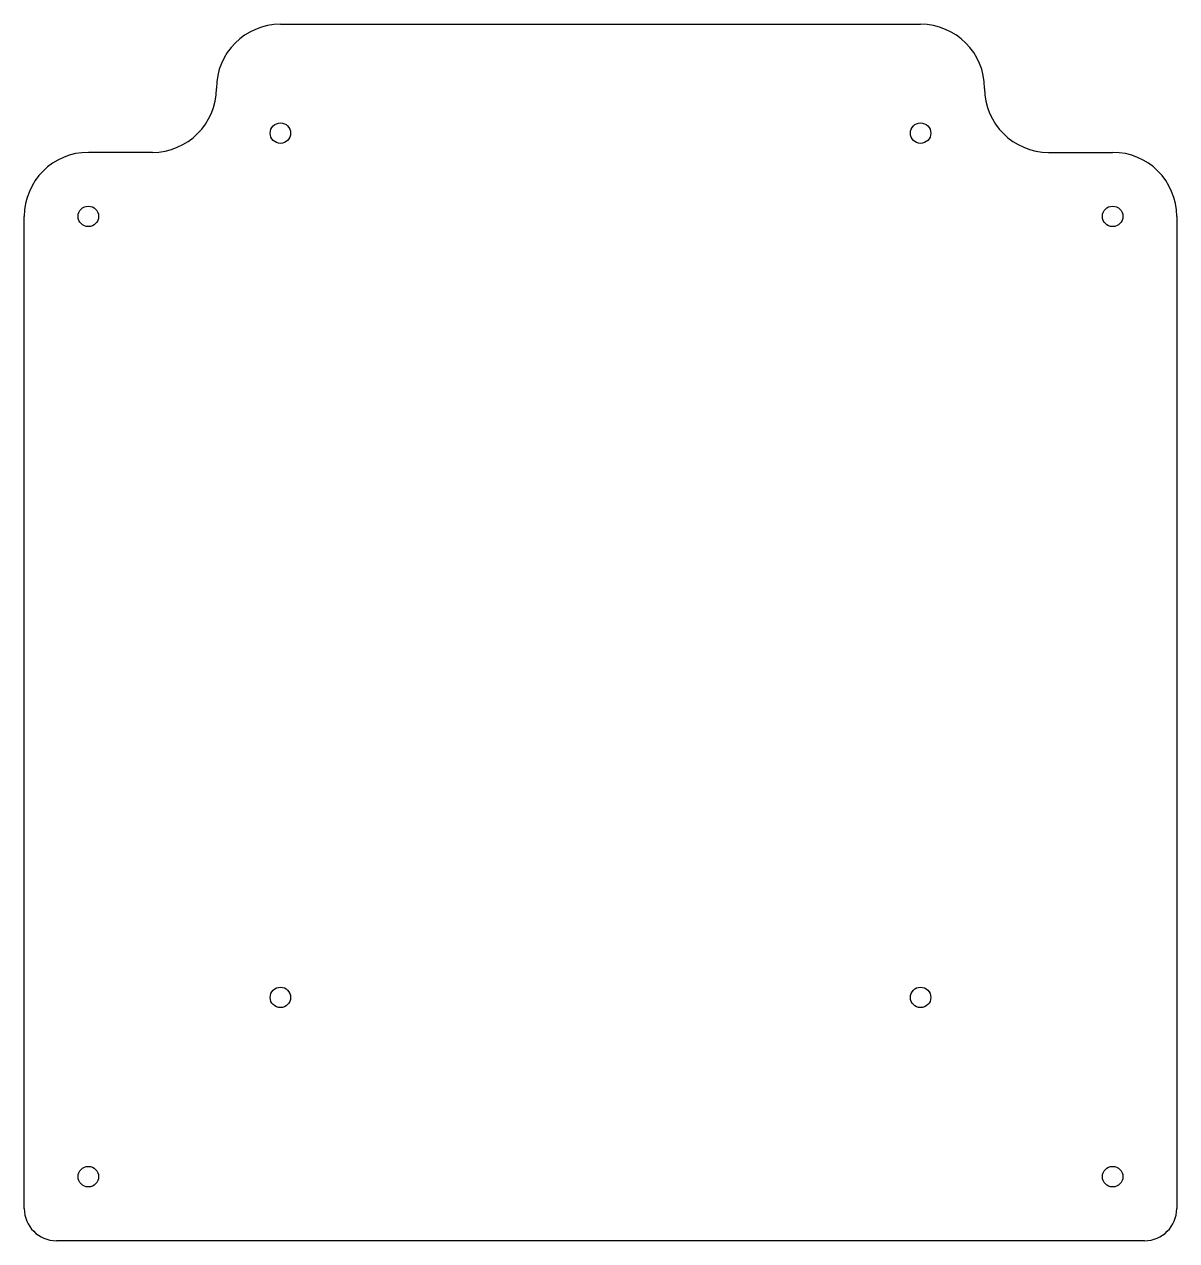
# Model space of a CAD drawing. Header units: millimetres. Extents: x -90 to 90, y -95 to 95.
import ezdxf

# ---------------------------------------------------------------- set-up
doc = ezdxf.new("R2010")
doc.units = ezdxf.units.MM

msp = doc.modelspace()

# ---------------------------------------------------------------- linework, layer by layer
at = {"color": 7, "linetype": 'Continuous', "lineweight": 25}
for p, q in [((-50, 95), (50, 95)), ((-70, 75), (-80, 75)), ((70, 75), (80, 75)), ((-90, -90), (-90, 65)), ((90, 65), (90, -90)), ((85, -95), (-85, -95))]:
    msp.add_line(p, q, dxfattribs=at)
for centre in [(-50, 78), (50, 78), (-80, 65), (80, 65), (-50, -57), (50, -57), (-80, -85), (80, -85)]:
    msp.add_circle(centre, 1.6, dxfattribs=at)
for centre, radius, start, end in [((50, 85), 10, 0, 90), ((-50, 85), 10, 90, 180), ((-70, 85), 10, 270, 0), ((70, 85), 10, 180, 270), ((-80, 65), 10, 90, 180), ((80, 65), 10, 0, 90), ((-85, -90), 5, 180, 270), ((85, -90), 5, 270, 0)]:
    msp.add_arc(centre, radius, start, end, dxfattribs=at)

doc.saveas('drawing.dxf')
